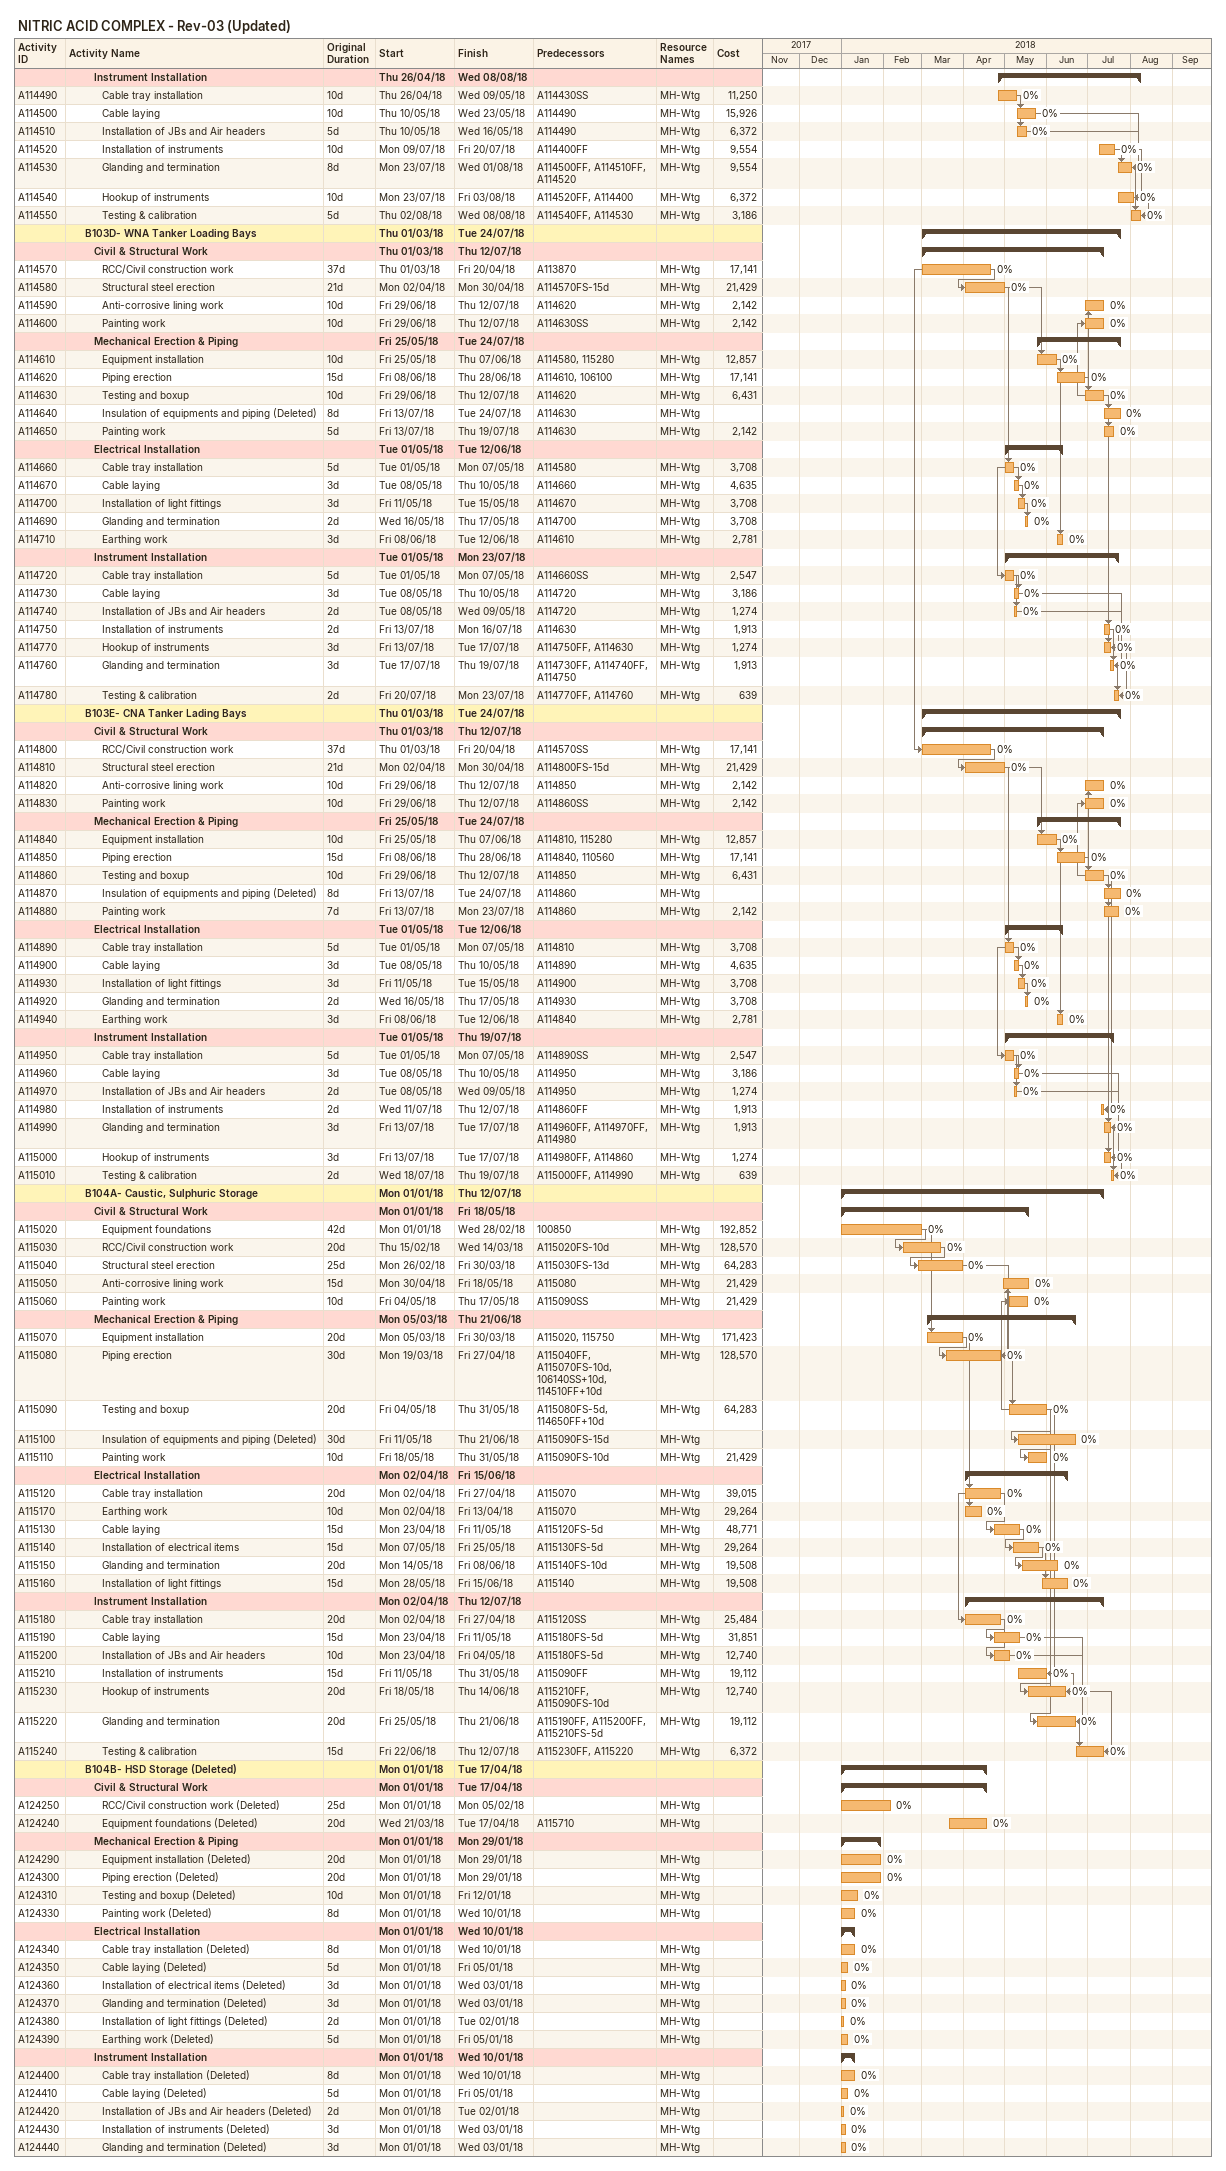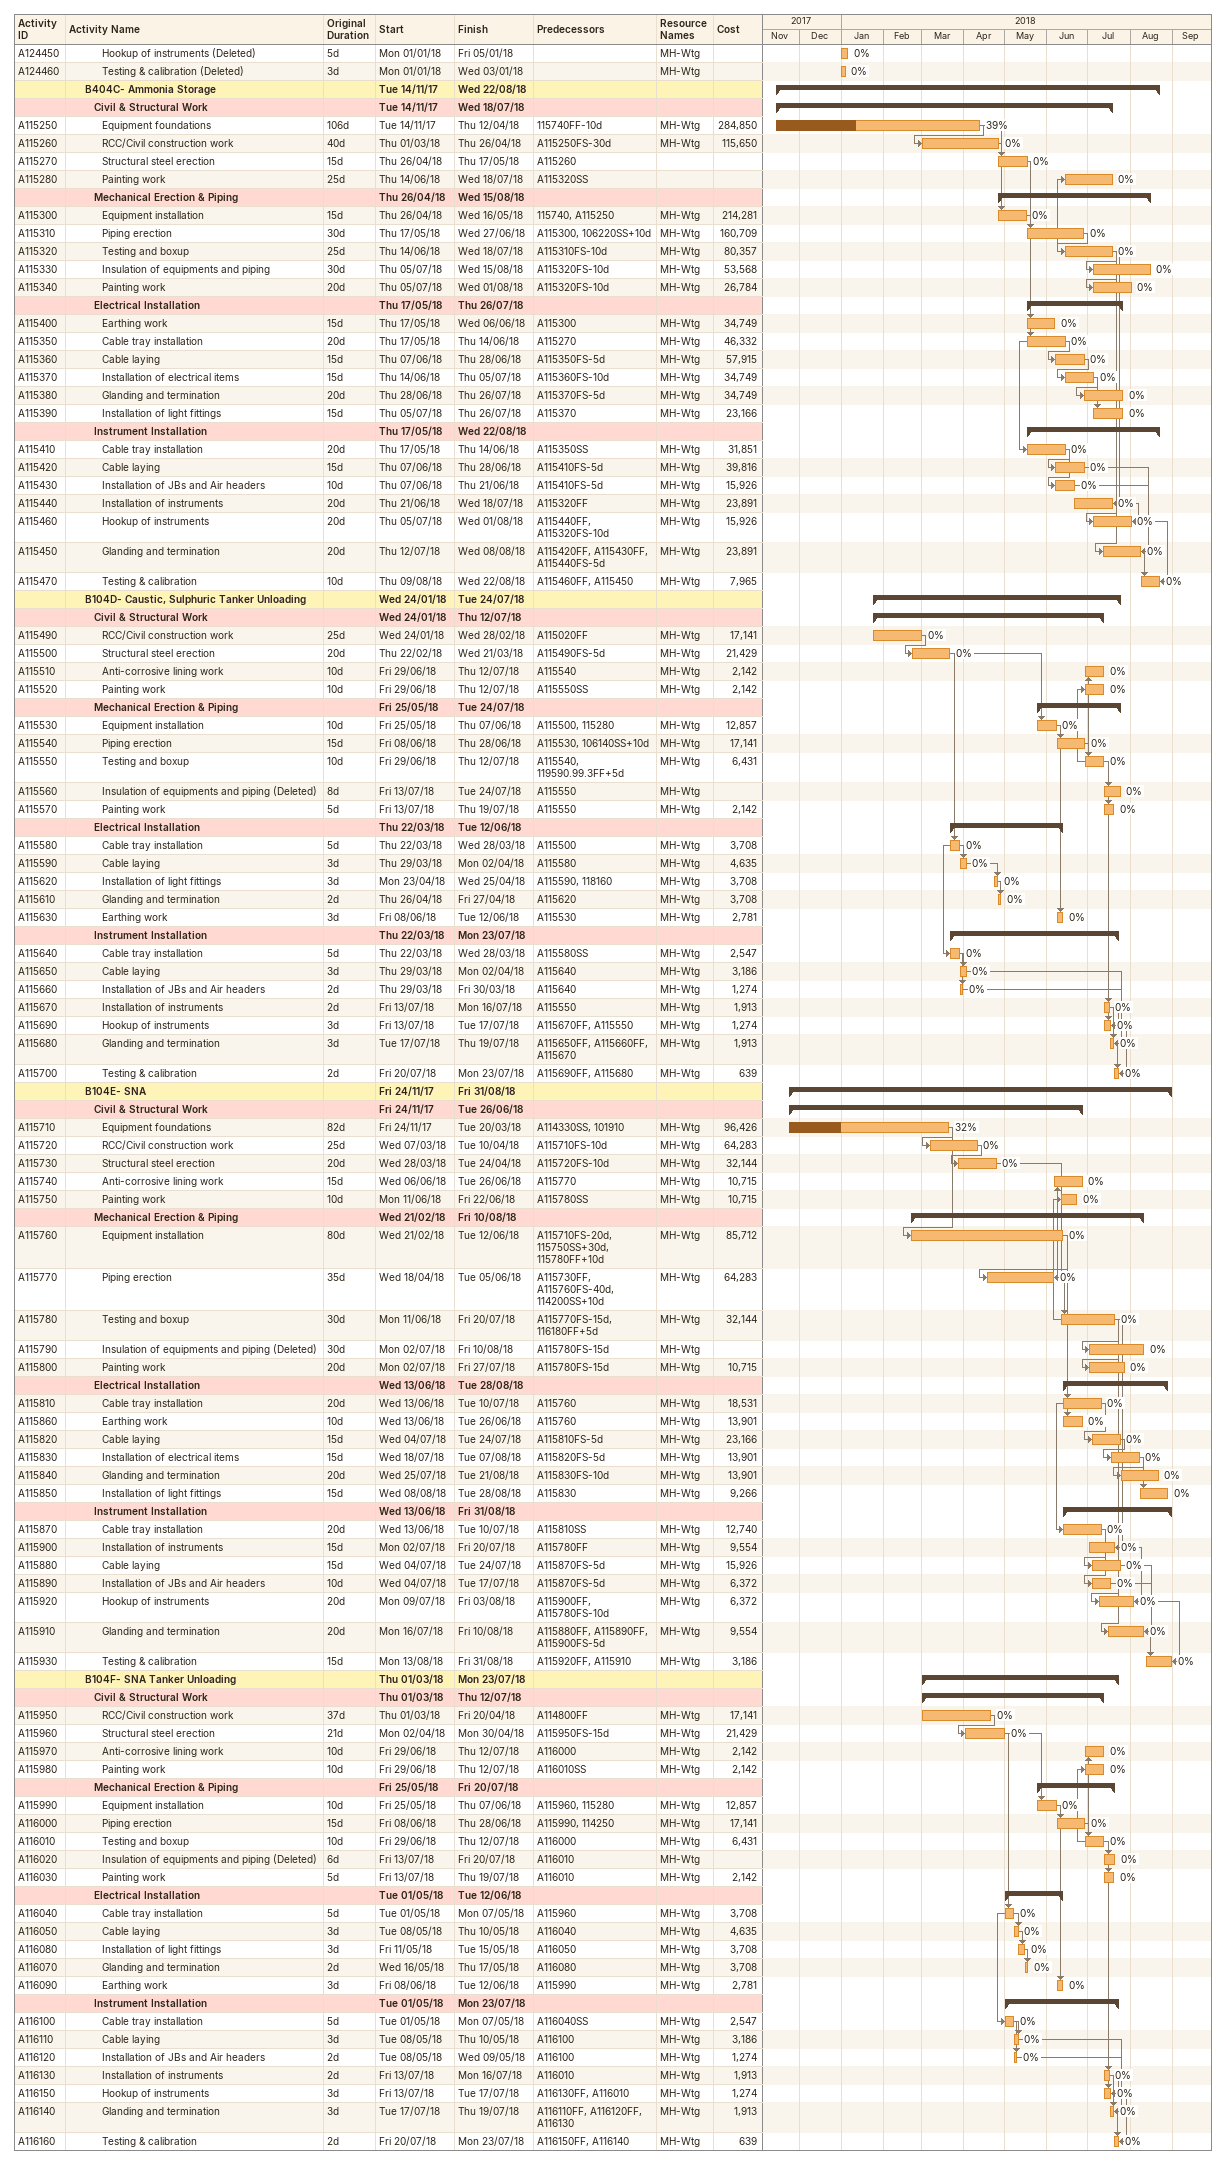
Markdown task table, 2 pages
NITRIC ACID COMPLEX - Rev-03 (Updated)

| ID | Level | Task | Original duration | Start | Finish | Predecessors | Resources | % complete | Cost |
|---|---|---|---|---|---|---|---|---|---|
|  | 4 | **Instrument Installation** |  | 2018-04-26 | 2018-08-08 |  |  |  |  |
| A114490 | 5 | Cable tray installation | 10d | 2018-04-26 | 2018-05-09 | A114430SS | MH-Wtg | 0 | 11250 |
| A114500 | 5 | Cable laying | 10d | 2018-05-10 | 2018-05-23 | A114490 | MH-Wtg | 0 | 15926 |
| A114510 | 5 | Installation of JBs and Air headers | 5d | 2018-05-10 | 2018-05-16 | A114490 | MH-Wtg | 0 | 6372 |
| A114520 | 5 | Installation of instruments | 10d | 2018-07-09 | 2018-07-20 | A114400FF | MH-Wtg | 0 | 9554 |
| A114530 | 5 | Glanding and termination | 8d | 2018-07-23 | 2018-08-01 | A114500FF, A114510FF, A114520 | MH-Wtg | 0 | 9554 |
| A114540 | 5 | Hookup of instruments | 10d | 2018-07-23 | 2018-08-03 | A114520FF, A114400 | MH-Wtg | 0 | 6372 |
| A114550 | 5 | Testing & calibration | 5d | 2018-08-02 | 2018-08-08 | A114540FF, A114530 | MH-Wtg | 0 | 3186 |
|  | 3 | **B103D- WNA Tanker Loading Bays** |  | 2018-03-01 | 2018-07-24 |  |  |  |  |
|  | 4 | **Civil & Structural Work** |  | 2018-03-01 | 2018-07-12 |  |  |  |  |
| A114570 | 5 | RCC/Civil construction work | 37d | 2018-03-01 | 2018-04-20 | A113870 | MH-Wtg | 0 | 17141 |
| A114580 | 5 | Structural steel erection | 21d | 2018-04-02 | 2018-04-30 | A114570FS-15d | MH-Wtg | 0 | 21429 |
| A114590 | 5 | Anti-corrosive lining work | 10d | 2018-06-29 | 2018-07-12 | A114620 | MH-Wtg | 0 | 2142 |
| A114600 | 5 | Painting work | 10d | 2018-06-29 | 2018-07-12 | A114630SS | MH-Wtg | 0 | 2142 |
|  | 4 | **Mechanical Erection & Piping** |  | 2018-05-25 | 2018-07-24 |  |  |  |  |
| A114610 | 5 | Equipment installation | 10d | 2018-05-25 | 2018-06-07 | A114580, 115280 | MH-Wtg | 0 | 12857 |
| A114620 | 5 | Piping erection | 15d | 2018-06-08 | 2018-06-28 | A114610, 106100 | MH-Wtg | 0 | 17141 |
| A114630 | 5 | Testing and boxup | 10d | 2018-06-29 | 2018-07-12 | A114620 | MH-Wtg | 0 | 6431 |
| A114640 | 5 | Insulation of equipments and piping (Deleted) | 8d | 2018-07-13 | 2018-07-24 | A114630 | MH-Wtg | 0 |  |
| A114650 | 5 | Painting work | 5d | 2018-07-13 | 2018-07-19 | A114630 | MH-Wtg | 0 | 2142 |
|  | 4 | **Electrical Installation** |  | 2018-05-01 | 2018-06-12 |  |  |  |  |
| A114660 | 5 | Cable tray installation | 5d | 2018-05-01 | 2018-05-07 | A114580 | MH-Wtg | 0 | 3708 |
| A114670 | 5 | Cable laying | 3d | 2018-05-08 | 2018-05-10 | A114660 | MH-Wtg | 0 | 4635 |
| A114700 | 5 | Installation of light fittings | 3d | 2018-05-11 | 2018-05-15 | A114670 | MH-Wtg | 0 | 3708 |
| A114690 | 5 | Glanding and termination | 2d | 2018-05-16 | 2018-05-17 | A114700 | MH-Wtg | 0 | 3708 |
| A114710 | 5 | Earthing work | 3d | 2018-06-08 | 2018-06-12 | A114610 | MH-Wtg | 0 | 2781 |
|  | 4 | **Instrument Installation** |  | 2018-05-01 | 2018-07-23 |  |  |  |  |
| A114720 | 5 | Cable tray installation | 5d | 2018-05-01 | 2018-05-07 | A114660SS | MH-Wtg | 0 | 2547 |
| A114730 | 5 | Cable laying | 3d | 2018-05-08 | 2018-05-10 | A114720 | MH-Wtg | 0 | 3186 |
| A114740 | 5 | Installation of JBs and Air headers | 2d | 2018-05-08 | 2018-05-09 | A114720 | MH-Wtg | 0 | 1274 |
| A114750 | 5 | Installation of instruments | 2d | 2018-07-13 | 2018-07-16 | A114630 | MH-Wtg | 0 | 1913 |
| A114770 | 5 | Hookup of instruments | 3d | 2018-07-13 | 2018-07-17 | A114750FF, A114630 | MH-Wtg | 0 | 1274 |
| A114760 | 5 | Glanding and termination | 3d | 2018-07-17 | 2018-07-19 | A114730FF, A114740FF, A114750 | MH-Wtg | 0 | 1913 |
| A114780 | 5 | Testing & calibration | 2d | 2018-07-20 | 2018-07-23 | A114770FF, A114760 | MH-Wtg | 0 | 639 |
|  | 3 | **B103E- CNA Tanker Lading Bays** |  | 2018-03-01 | 2018-07-24 |  |  |  |  |
|  | 4 | **Civil & Structural Work** |  | 2018-03-01 | 2018-07-12 |  |  |  |  |
| A114800 | 5 | RCC/Civil construction work | 37d | 2018-03-01 | 2018-04-20 | A114570SS | MH-Wtg | 0 | 17141 |
| A114810 | 5 | Structural steel erection | 21d | 2018-04-02 | 2018-04-30 | A114800FS-15d | MH-Wtg | 0 | 21429 |
| A114820 | 5 | Anti-corrosive lining work | 10d | 2018-06-29 | 2018-07-12 | A114850 | MH-Wtg | 0 | 2142 |
| A114830 | 5 | Painting work | 10d | 2018-06-29 | 2018-07-12 | A114860SS | MH-Wtg | 0 | 2142 |
|  | 4 | **Mechanical Erection & Piping** |  | 2018-05-25 | 2018-07-24 |  |  |  |  |
| A114840 | 5 | Equipment installation | 10d | 2018-05-25 | 2018-06-07 | A114810, 115280 | MH-Wtg | 0 | 12857 |
| A114850 | 5 | Piping erection | 15d | 2018-06-08 | 2018-06-28 | A114840, 110560 | MH-Wtg | 0 | 17141 |
| A114860 | 5 | Testing and boxup | 10d | 2018-06-29 | 2018-07-12 | A114850 | MH-Wtg | 0 | 6431 |
| A114870 | 5 | Insulation of equipments and piping (Deleted) | 8d | 2018-07-13 | 2018-07-24 | A114860 | MH-Wtg | 0 |  |
| A114880 | 5 | Painting work | 7d | 2018-07-13 | 2018-07-23 | A114860 | MH-Wtg | 0 | 2142 |
|  | 4 | **Electrical Installation** |  | 2018-05-01 | 2018-06-12 |  |  |  |  |
| A114890 | 5 | Cable tray installation | 5d | 2018-05-01 | 2018-05-07 | A114810 | MH-Wtg | 0 | 3708 |
| A114900 | 5 | Cable laying | 3d | 2018-05-08 | 2018-05-10 | A114890 | MH-Wtg | 0 | 4635 |
| A114930 | 5 | Installation of light fittings | 3d | 2018-05-11 | 2018-05-15 | A114900 | MH-Wtg | 0 | 3708 |
| A114920 | 5 | Glanding and termination | 2d | 2018-05-16 | 2018-05-17 | A114930 | MH-Wtg | 0 | 3708 |
| A114940 | 5 | Earthing work | 3d | 2018-06-08 | 2018-06-12 | A114840 | MH-Wtg | 0 | 2781 |
|  | 4 | **Instrument Installation** |  | 2018-05-01 | 2018-07-19 |  |  |  |  |
| A114950 | 5 | Cable tray installation | 5d | 2018-05-01 | 2018-05-07 | A114890SS | MH-Wtg | 0 | 2547 |
| A114960 | 5 | Cable laying | 3d | 2018-05-08 | 2018-05-10 | A114950 | MH-Wtg | 0 | 3186 |
| A114970 | 5 | Installation of JBs and Air headers | 2d | 2018-05-08 | 2018-05-09 | A114950 | MH-Wtg | 0 | 1274 |
| A114980 | 5 | Installation of instruments | 2d | 2018-07-11 | 2018-07-12 | A114860FF | MH-Wtg | 0 | 1913 |
| A114990 | 5 | Glanding and termination | 3d | 2018-07-13 | 2018-07-17 | A114960FF, A114970FF, A114980 | MH-Wtg | 0 | 1913 |
| A115000 | 5 | Hookup of instruments | 3d | 2018-07-13 | 2018-07-17 | A114980FF, A114860 | MH-Wtg | 0 | 1274 |
| A115010 | 5 | Testing & calibration | 2d | 2018-07-18 | 2018-07-19 | A115000FF, A114990 | MH-Wtg | 0 | 639 |
|  | 3 | **B104A- Caustic, Sulphuric Storage** |  | 2018-01-01 | 2018-07-12 |  |  |  |  |
|  | 4 | **Civil & Structural Work** |  | 2018-01-01 | 2018-05-18 |  |  |  |  |
| A115020 | 5 | Equipment foundations | 42d | 2018-01-01 | 2018-02-28 | 100850 | MH-Wtg | 0 | 192852 |
| A115030 | 5 | RCC/Civil construction work | 20d | 2018-02-15 | 2018-03-14 | A115020FS-10d | MH-Wtg | 0 | 128570 |
| A115040 | 5 | Structural steel erection | 25d | 2018-02-26 | 2018-03-30 | A115030FS-13d | MH-Wtg | 0 | 64283 |
| A115050 | 5 | Anti-corrosive lining work | 15d | 2018-04-30 | 2018-05-18 | A115080 | MH-Wtg | 0 | 21429 |
| A115060 | 5 | Painting work | 10d | 2018-05-04 | 2018-05-17 | A115090SS | MH-Wtg | 0 | 21429 |
|  | 4 | **Mechanical Erection & Piping** |  | 2018-03-05 | 2018-06-21 |  |  |  |  |
| A115070 | 5 | Equipment installation | 20d | 2018-03-05 | 2018-03-30 | A115020, 115750 | MH-Wtg | 0 | 171423 |
| A115080 | 5 | Piping erection | 30d | 2018-03-19 | 2018-04-27 | A115040FF, A115070FS-10d, 106140SS+10d, 114510FF+10d | MH-Wtg | 0 | 128570 |
| A115090 | 5 | Testing and boxup | 20d | 2018-05-04 | 2018-05-31 | A115080FS-5d, 114650FF+10d | MH-Wtg | 0 | 64283 |
| A115100 | 5 | Insulation of equipments and piping (Deleted) | 30d | 2018-05-11 | 2018-06-21 | A115090FS-15d | MH-Wtg | 0 |  |
| A115110 | 5 | Painting work | 10d | 2018-05-18 | 2018-05-31 | A115090FS-10d | MH-Wtg | 0 | 21429 |
|  | 4 | **Electrical Installation** |  | 2018-04-02 | 2018-06-15 |  |  |  |  |
| A115120 | 5 | Cable tray installation | 20d | 2018-04-02 | 2018-04-27 | A115070 | MH-Wtg | 0 | 39015 |
| A115170 | 5 | Earthing work | 10d | 2018-04-02 | 2018-04-13 | A115070 | MH-Wtg | 0 | 29264 |
| A115130 | 5 | Cable laying | 15d | 2018-04-23 | 2018-05-11 | A115120FS-5d | MH-Wtg | 0 | 48771 |
| A115140 | 5 | Installation of electrical items | 15d | 2018-05-07 | 2018-05-25 | A115130FS-5d | MH-Wtg | 0 | 29264 |
| A115150 | 5 | Glanding and termination | 20d | 2018-05-14 | 2018-06-08 | A115140FS-10d | MH-Wtg | 0 | 19508 |
| A115160 | 5 | Installation of light fittings | 15d | 2018-05-28 | 2018-06-15 | A115140 | MH-Wtg | 0 | 19508 |
|  | 4 | **Instrument Installation** |  | 2018-04-02 | 2018-07-12 |  |  |  |  |
| A115180 | 5 | Cable tray installation | 20d | 2018-04-02 | 2018-04-27 | A115120SS | MH-Wtg | 0 | 25484 |
| A115190 | 5 | Cable laying | 15d | 2018-04-23 | 2018-05-11 | A115180FS-5d | MH-Wtg | 0 | 31851 |
| A115200 | 5 | Installation of JBs and Air headers | 10d | 2018-04-23 | 2018-05-04 | A115180FS-5d | MH-Wtg | 0 | 12740 |
| A115210 | 5 | Installation of instruments | 15d | 2018-05-11 | 2018-05-31 | A115090FF | MH-Wtg | 0 | 19112 |
| A115230 | 5 | Hookup of instruments | 20d | 2018-05-18 | 2018-06-14 | A115210FF, A115090FS-10d | MH-Wtg | 0 | 12740 |
| A115220 | 5 | Glanding and termination | 20d | 2018-05-25 | 2018-06-21 | A115190FF, A115200FF, A115210FS-5d | MH-Wtg | 0 | 19112 |
| A115240 | 5 | Testing & calibration | 15d | 2018-06-22 | 2018-07-12 | A115230FF, A115220 | MH-Wtg | 0 | 6372 |
|  | 3 | **B104B- HSD Storage (Deleted)** |  | 2018-01-01 | 2018-04-17 |  |  |  |  |
|  | 4 | **Civil & Structural Work** |  | 2018-01-01 | 2018-04-17 |  |  |  |  |
| A124250 | 5 | RCC/Civil construction work (Deleted) | 25d | 2018-01-01 | 2018-02-05 |  | MH-Wtg | 0 |  |
| A124240 | 5 | Equipment foundations (Deleted) | 20d | 2018-03-21 | 2018-04-17 | A115710 | MH-Wtg | 0 |  |
|  | 4 | **Mechanical Erection & Piping** |  | 2018-01-01 | 2018-01-29 |  |  |  |  |
| A124290 | 5 | Equipment installation (Deleted) | 20d | 2018-01-01 | 2018-01-29 |  | MH-Wtg | 0 |  |
| A124300 | 5 | Piping erection (Deleted) | 20d | 2018-01-01 | 2018-01-29 |  | MH-Wtg | 0 |  |
| A124310 | 5 | Testing and boxup (Deleted) | 10d | 2018-01-01 | 2018-01-12 |  | MH-Wtg | 0 |  |
| A124330 | 5 | Painting work (Deleted) | 8d | 2018-01-01 | 2018-01-10 |  | MH-Wtg | 0 |  |
|  | 4 | **Electrical Installation** |  | 2018-01-01 | 2018-01-10 |  |  |  |  |
| A124340 | 5 | Cable tray installation (Deleted) | 8d | 2018-01-01 | 2018-01-10 |  | MH-Wtg | 0 |  |
| A124350 | 5 | Cable laying (Deleted) | 5d | 2018-01-01 | 2018-01-05 |  | MH-Wtg | 0 |  |
| A124360 | 5 | Installation of electrical items (Deleted) | 3d | 2018-01-01 | 2018-01-03 |  | MH-Wtg | 0 |  |
| A124370 | 5 | Glanding and termination (Deleted) | 3d | 2018-01-01 | 2018-01-03 |  | MH-Wtg | 0 |  |
| A124380 | 5 | Installation of light fittings (Deleted) | 2d | 2018-01-01 | 2018-01-02 |  | MH-Wtg | 0 |  |
| A124390 | 5 | Earthing work (Deleted) | 5d | 2018-01-01 | 2018-01-05 |  | MH-Wtg | 0 |  |
|  | 4 | **Instrument Installation** |  | 2018-01-01 | 2018-01-10 |  |  |  |  |
| A124400 | 5 | Cable tray installation (Deleted) | 8d | 2018-01-01 | 2018-01-10 |  | MH-Wtg | 0 |  |
| A124410 | 5 | Cable laying (Deleted) | 5d | 2018-01-01 | 2018-01-05 |  | MH-Wtg | 0 |  |
| A124420 | 5 | Installation of JBs and Air headers (Deleted) | 2d | 2018-01-01 | 2018-01-02 |  | MH-Wtg | 0 |  |
| A124430 | 5 | Installation of instruments (Deleted) | 3d | 2018-01-01 | 2018-01-03 |  | MH-Wtg | 0 |  |
| A124440 | 5 | Glanding and termination (Deleted) | 3d | 2018-01-01 | 2018-01-03 |  | MH-Wtg | 0 |  |
| A124450 | 5 | Hookup of instruments (Deleted) | 5d | 2018-01-01 | 2018-01-05 |  | MH-Wtg | 0 |  |
| A124460 | 5 | Testing & calibration (Deleted) | 3d | 2018-01-01 | 2018-01-03 |  | MH-Wtg | 0 |  |
|  | 3 | **B404C- Ammonia Storage** |  | 2017-11-14 | 2018-08-22 |  |  |  |  |
|  | 4 | **Civil & Structural Work** |  | 2017-11-14 | 2018-07-18 |  |  |  |  |
| A115250 | 5 | Equipment foundations | 106d | 2017-11-14 | 2018-04-12 | 115740FF-10d | MH-Wtg | 39 | 284850 |
| A115260 | 5 | RCC/Civil construction work | 40d | 2018-03-01 | 2018-04-26 | A115250FS-30d | MH-Wtg | 0 | 115650 |
| A115270 | 5 | Structural steel erection | 15d | 2018-04-26 | 2018-05-17 | A115260 |  | 0 |  |
| A115280 | 5 | Painting work | 25d | 2018-06-14 | 2018-07-18 | A115320SS |  | 0 |  |
|  | 4 | **Mechanical Erection & Piping** |  | 2018-04-26 | 2018-08-15 |  |  |  |  |
| A115300 | 5 | Equipment installation | 15d | 2018-04-26 | 2018-05-16 | 115740, A115250 | MH-Wtg | 0 | 214281 |
| A115310 | 5 | Piping erection | 30d | 2018-05-17 | 2018-06-27 | A115300, 106220SS+10d | MH-Wtg | 0 | 160709 |
| A115320 | 5 | Testing and boxup | 25d | 2018-06-14 | 2018-07-18 | A115310FS-10d | MH-Wtg | 0 | 80357 |
| A115330 | 5 | Insulation of equipments and piping | 30d | 2018-07-05 | 2018-08-15 | A115320FS-10d | MH-Wtg | 0 | 53568 |
| A115340 | 5 | Painting work | 20d | 2018-07-05 | 2018-08-01 | A115320FS-10d | MH-Wtg | 0 | 26784 |
|  | 4 | **Electrical Installation** |  | 2018-05-17 | 2018-07-26 |  |  |  |  |
| A115400 | 5 | Earthing work | 15d | 2018-05-17 | 2018-06-06 | A115300 | MH-Wtg | 0 | 34749 |
| A115350 | 5 | Cable tray installation | 20d | 2018-05-17 | 2018-06-14 | A115270 | MH-Wtg | 0 | 46332 |
| A115360 | 5 | Cable laying | 15d | 2018-06-07 | 2018-06-28 | A115350FS-5d | MH-Wtg | 0 | 57915 |
| A115370 | 5 | Installation of electrical items | 15d | 2018-06-14 | 2018-07-05 | A115360FS-10d | MH-Wtg | 0 | 34749 |
| A115380 | 5 | Glanding and termination | 20d | 2018-06-28 | 2018-07-26 | A115370FS-5d | MH-Wtg | 0 | 34749 |
| A115390 | 5 | Installation of light fittings | 15d | 2018-07-05 | 2018-07-26 | A115370 | MH-Wtg | 0 | 23166 |
|  | 4 | **Instrument Installation** |  | 2018-05-17 | 2018-08-22 |  |  |  |  |
| A115410 | 5 | Cable tray installation | 20d | 2018-05-17 | 2018-06-14 | A115350SS | MH-Wtg | 0 | 31851 |
| A115420 | 5 | Cable laying | 15d | 2018-06-07 | 2018-06-28 | A115410FS-5d | MH-Wtg | 0 | 39816 |
| A115430 | 5 | Installation of JBs and Air headers | 10d | 2018-06-07 | 2018-06-21 | A115410FS-5d | MH-Wtg | 0 | 15926 |
| A115440 | 5 | Installation of instruments | 20d | 2018-06-21 | 2018-07-18 | A115320FF | MH-Wtg | 0 | 23891 |
| A115460 | 5 | Hookup of instruments | 20d | 2018-07-05 | 2018-08-01 | A115440FF, A115320FS-10d | MH-Wtg | 0 | 15926 |
| A115450 | 5 | Glanding and termination | 20d | 2018-07-12 | 2018-08-08 | A115420FF, A115430FF, A115440FS-5d | MH-Wtg | 0 | 23891 |
| A115470 | 5 | Testing & calibration | 10d | 2018-08-09 | 2018-08-22 | A115460FF, A115450 | MH-Wtg | 0 | 7965 |
|  | 3 | **B104D- Caustic, Sulphuric Tanker Unloading** |  | 2018-01-24 | 2018-07-24 |  |  |  |  |
|  | 4 | **Civil & Structural Work** |  | 2018-01-24 | 2018-07-12 |  |  |  |  |
| A115490 | 5 | RCC/Civil construction work | 25d | 2018-01-24 | 2018-02-28 | A115020FF | MH-Wtg | 0 | 17141 |
| A115500 | 5 | Structural steel erection | 20d | 2018-02-22 | 2018-03-21 | A115490FS-5d | MH-Wtg | 0 | 21429 |
| A115510 | 5 | Anti-corrosive lining work | 10d | 2018-06-29 | 2018-07-12 | A115540 | MH-Wtg | 0 | 2142 |
| A115520 | 5 | Painting work | 10d | 2018-06-29 | 2018-07-12 | A115550SS | MH-Wtg | 0 | 2142 |
|  | 4 | **Mechanical Erection & Piping** |  | 2018-05-25 | 2018-07-24 |  |  |  |  |
| A115530 | 5 | Equipment installation | 10d | 2018-05-25 | 2018-06-07 | A115500, 115280 | MH-Wtg | 0 | 12857 |
| A115540 | 5 | Piping erection | 15d | 2018-06-08 | 2018-06-28 | A115530, 106140SS+10d | MH-Wtg | 0 | 17141 |
| A115550 | 5 | Testing and boxup | 10d | 2018-06-29 | 2018-07-12 | A115540, 119590.99.3FF+5d | MH-Wtg | 0 | 6431 |
| A115560 | 5 | Insulation of equipments and piping (Deleted) | 8d | 2018-07-13 | 2018-07-24 | A115550 | MH-Wtg | 0 |  |
| A115570 | 5 | Painting work | 5d | 2018-07-13 | 2018-07-19 | A115550 | MH-Wtg | 0 | 2142 |
|  | 4 | **Electrical Installation** |  | 2018-03-22 | 2018-06-12 |  |  |  |  |
| A115580 | 5 | Cable tray installation | 5d | 2018-03-22 | 2018-03-28 | A115500 | MH-Wtg | 0 | 3708 |
| A115590 | 5 | Cable laying | 3d | 2018-03-29 | 2018-04-02 | A115580 | MH-Wtg | 0 | 4635 |
| A115620 | 5 | Installation of light fittings | 3d | 2018-04-23 | 2018-04-25 | A115590, 118160 | MH-Wtg | 0 | 3708 |
| A115610 | 5 | Glanding and termination | 2d | 2018-04-26 | 2018-04-27 | A115620 | MH-Wtg | 0 | 3708 |
| A115630 | 5 | Earthing work | 3d | 2018-06-08 | 2018-06-12 | A115530 | MH-Wtg | 0 | 2781 |
|  | 4 | **Instrument Installation** |  | 2018-03-22 | 2018-07-23 |  |  |  |  |
| A115640 | 5 | Cable tray installation | 5d | 2018-03-22 | 2018-03-28 | A115580SS | MH-Wtg | 0 | 2547 |
| A115650 | 5 | Cable laying | 3d | 2018-03-29 | 2018-04-02 | A115640 | MH-Wtg | 0 | 3186 |
| A115660 | 5 | Installation of JBs and Air headers | 2d | 2018-03-29 | 2018-03-30 | A115640 | MH-Wtg | 0 | 1274 |
| A115670 | 5 | Installation of instruments | 2d | 2018-07-13 | 2018-07-16 | A115550 | MH-Wtg | 0 | 1913 |
| A115690 | 5 | Hookup of instruments | 3d | 2018-07-13 | 2018-07-17 | A115670FF, A115550 | MH-Wtg | 0 | 1274 |
| A115680 | 5 | Glanding and termination | 3d | 2018-07-17 | 2018-07-19 | A115650FF, A115660FF, A115670 | MH-Wtg | 0 | 1913 |
| A115700 | 5 | Testing & calibration | 2d | 2018-07-20 | 2018-07-23 | A115690FF, A115680 | MH-Wtg | 0 | 639 |
|  | 3 | **B104E- SNA** |  | 2017-11-24 | 2018-08-31 |  |  |  |  |
|  | 4 | **Civil & Structural Work** |  | 2017-11-24 | 2018-06-26 |  |  |  |  |
| A115710 | 5 | Equipment foundations | 82d | 2017-11-24 | 2018-03-20 | A114330SS, 101910 | MH-Wtg | 32 | 96426 |
| A115720 | 5 | RCC/Civil construction work | 25d | 2018-03-07 | 2018-04-10 | A115710FS-10d | MH-Wtg | 0 | 64283 |
| A115730 | 5 | Structural steel erection | 20d | 2018-03-28 | 2018-04-24 | A115720FS-10d | MH-Wtg | 0 | 32144 |
| A115740 | 5 | Anti-corrosive lining work | 15d | 2018-06-06 | 2018-06-26 | A115770 | MH-Wtg | 0 | 10715 |
| A115750 | 5 | Painting work | 10d | 2018-06-11 | 2018-06-22 | A115780SS | MH-Wtg | 0 | 10715 |
|  | 4 | **Mechanical Erection & Piping** |  | 2018-02-21 | 2018-08-10 |  |  |  |  |
| A115760 | 5 | Equipment installation | 80d | 2018-02-21 | 2018-06-12 | A115710FS-20d, 115750SS+30d, 115780FF+10d | MH-Wtg | 0 | 85712 |
| A115770 | 5 | Piping erection | 35d | 2018-04-18 | 2018-06-05 | A115730FF, A115760FS-40d, 114200SS+10d | MH-Wtg | 0 | 64283 |
| A115780 | 5 | Testing and boxup | 30d | 2018-06-11 | 2018-07-20 | A115770FS-15d, 116180FF+5d | MH-Wtg | 0 | 32144 |
| A115790 | 5 | Insulation of equipments and piping (Deleted) | 30d | 2018-07-02 | 2018-08-10 | A115780FS-15d | MH-Wtg | 0 |  |
| A115800 | 5 | Painting work | 20d | 2018-07-02 | 2018-07-27 | A115780FS-15d | MH-Wtg | 0 | 10715 |
|  | 4 | **Electrical Installation** |  | 2018-06-13 | 2018-08-28 |  |  |  |  |
| A115810 | 5 | Cable tray installation | 20d | 2018-06-13 | 2018-07-10 | A115760 | MH-Wtg | 0 | 18531 |
| A115860 | 5 | Earthing work | 10d | 2018-06-13 | 2018-06-26 | A115760 | MH-Wtg | 0 | 13901 |
| A115820 | 5 | Cable laying | 15d | 2018-07-04 | 2018-07-24 | A115810FS-5d | MH-Wtg | 0 | 23166 |
| A115830 | 5 | Installation of electrical items | 15d | 2018-07-18 | 2018-08-07 | A115820FS-5d | MH-Wtg | 0 | 13901 |
| A115840 | 5 | Glanding and termination | 20d | 2018-07-25 | 2018-08-21 | A115830FS-10d | MH-Wtg | 0 | 13901 |
| A115850 | 5 | Installation of light fittings | 15d | 2018-08-08 | 2018-08-28 | A115830 | MH-Wtg | 0 | 9266 |
|  | 4 | **Instrument Installation** |  | 2018-06-13 | 2018-08-31 |  |  |  |  |
| A115870 | 5 | Cable tray installation | 20d | 2018-06-13 | 2018-07-10 | A115810SS | MH-Wtg | 0 | 12740 |
| A115900 | 5 | Installation of instruments | 15d | 2018-07-02 | 2018-07-20 | A115780FF | MH-Wtg | 0 | 9554 |
| A115880 | 5 | Cable laying | 15d | 2018-07-04 | 2018-07-24 | A115870FS-5d | MH-Wtg | 0 | 15926 |
| A115890 | 5 | Installation of JBs and Air headers | 10d | 2018-07-04 | 2018-07-17 | A115870FS-5d | MH-Wtg | 0 | 6372 |
| A115920 | 5 | Hookup of instruments | 20d | 2018-07-09 | 2018-08-03 | A115900FF, A115780FS-10d | MH-Wtg | 0 | 6372 |
| A115910 | 5 | Glanding and termination | 20d | 2018-07-16 | 2018-08-10 | A115880FF, A115890FF, A115900FS-5d | MH-Wtg | 0 | 9554 |
| A115930 | 5 | Testing & calibration | 15d | 2018-08-13 | 2018-08-31 | A115920FF, A115910 | MH-Wtg | 0 | 3186 |
|  | 3 | **B104F- SNA Tanker Unloading** |  | 2018-03-01 | 2018-07-23 |  |  |  |  |
|  | 4 | **Civil & Structural Work** |  | 2018-03-01 | 2018-07-12 |  |  |  |  |
| A115950 | 5 | RCC/Civil construction work | 37d | 2018-03-01 | 2018-04-20 | A114800FF | MH-Wtg | 0 | 17141 |
| A115960 | 5 | Structural steel erection | 21d | 2018-04-02 | 2018-04-30 | A115950FS-15d | MH-Wtg | 0 | 21429 |
| A115970 | 5 | Anti-corrosive lining work | 10d | 2018-06-29 | 2018-07-12 | A116000 | MH-Wtg | 0 | 2142 |
| A115980 | 5 | Painting work | 10d | 2018-06-29 | 2018-07-12 | A116010SS | MH-Wtg | 0 | 2142 |
|  | 4 | **Mechanical Erection & Piping** |  | 2018-05-25 | 2018-07-20 |  |  |  |  |
| A115990 | 5 | Equipment installation | 10d | 2018-05-25 | 2018-06-07 | A115960, 115280 | MH-Wtg | 0 | 12857 |
| A116000 | 5 | Piping erection | 15d | 2018-06-08 | 2018-06-28 | A115990, 114250 | MH-Wtg | 0 | 17141 |
| A116010 | 5 | Testing and boxup | 10d | 2018-06-29 | 2018-07-12 | A116000 | MH-Wtg | 0 | 6431 |
| A116020 | 5 | Insulation of equipments and piping (Deleted) | 6d | 2018-07-13 | 2018-07-20 | A116010 | MH-Wtg | 0 |  |
| A116030 | 5 | Painting work | 5d | 2018-07-13 | 2018-07-19 | A116010 | MH-Wtg | 0 | 2142 |
|  | 4 | **Electrical Installation** |  | 2018-05-01 | 2018-06-12 |  |  |  |  |
| A116040 | 5 | Cable tray installation | 5d | 2018-05-01 | 2018-05-07 | A115960 | MH-Wtg | 0 | 3708 |
| A116050 | 5 | Cable laying | 3d | 2018-05-08 | 2018-05-10 | A116040 | MH-Wtg | 0 | 4635 |
| A116080 | 5 | Installation of light fittings | 3d | 2018-05-11 | 2018-05-15 | A116050 | MH-Wtg | 0 | 3708 |
| A116070 | 5 | Glanding and termination | 2d | 2018-05-16 | 2018-05-17 | A116080 | MH-Wtg | 0 | 3708 |
| A116090 | 5 | Earthing work | 3d | 2018-06-08 | 2018-06-12 | A115990 | MH-Wtg | 0 | 2781 |
|  | 4 | **Instrument Installation** |  | 2018-05-01 | 2018-07-23 |  |  |  |  |
| A116100 | 5 | Cable tray installation | 5d | 2018-05-01 | 2018-05-07 | A116040SS | MH-Wtg | 0 | 2547 |
| A116110 | 5 | Cable laying | 3d | 2018-05-08 | 2018-05-10 | A116100 | MH-Wtg | 0 | 3186 |
| A116120 | 5 | Installation of JBs and Air headers | 2d | 2018-05-08 | 2018-05-09 | A116100 | MH-Wtg | 0 | 1274 |
| A116130 | 5 | Installation of instruments | 2d | 2018-07-13 | 2018-07-16 | A116010 | MH-Wtg | 0 | 1913 |
| A116150 | 5 | Hookup of instruments | 3d | 2018-07-13 | 2018-07-17 | A116130FF, A116010 | MH-Wtg | 0 | 1274 |
| A116140 | 5 | Glanding and termination | 3d | 2018-07-17 | 2018-07-19 | A116110FF, A116120FF, A116130 | MH-Wtg | 0 | 1913 |
| A116160 | 5 | Testing & calibration | 2d | 2018-07-20 | 2018-07-23 | A116150FF, A116140 | MH-Wtg | 0 | 639 |
